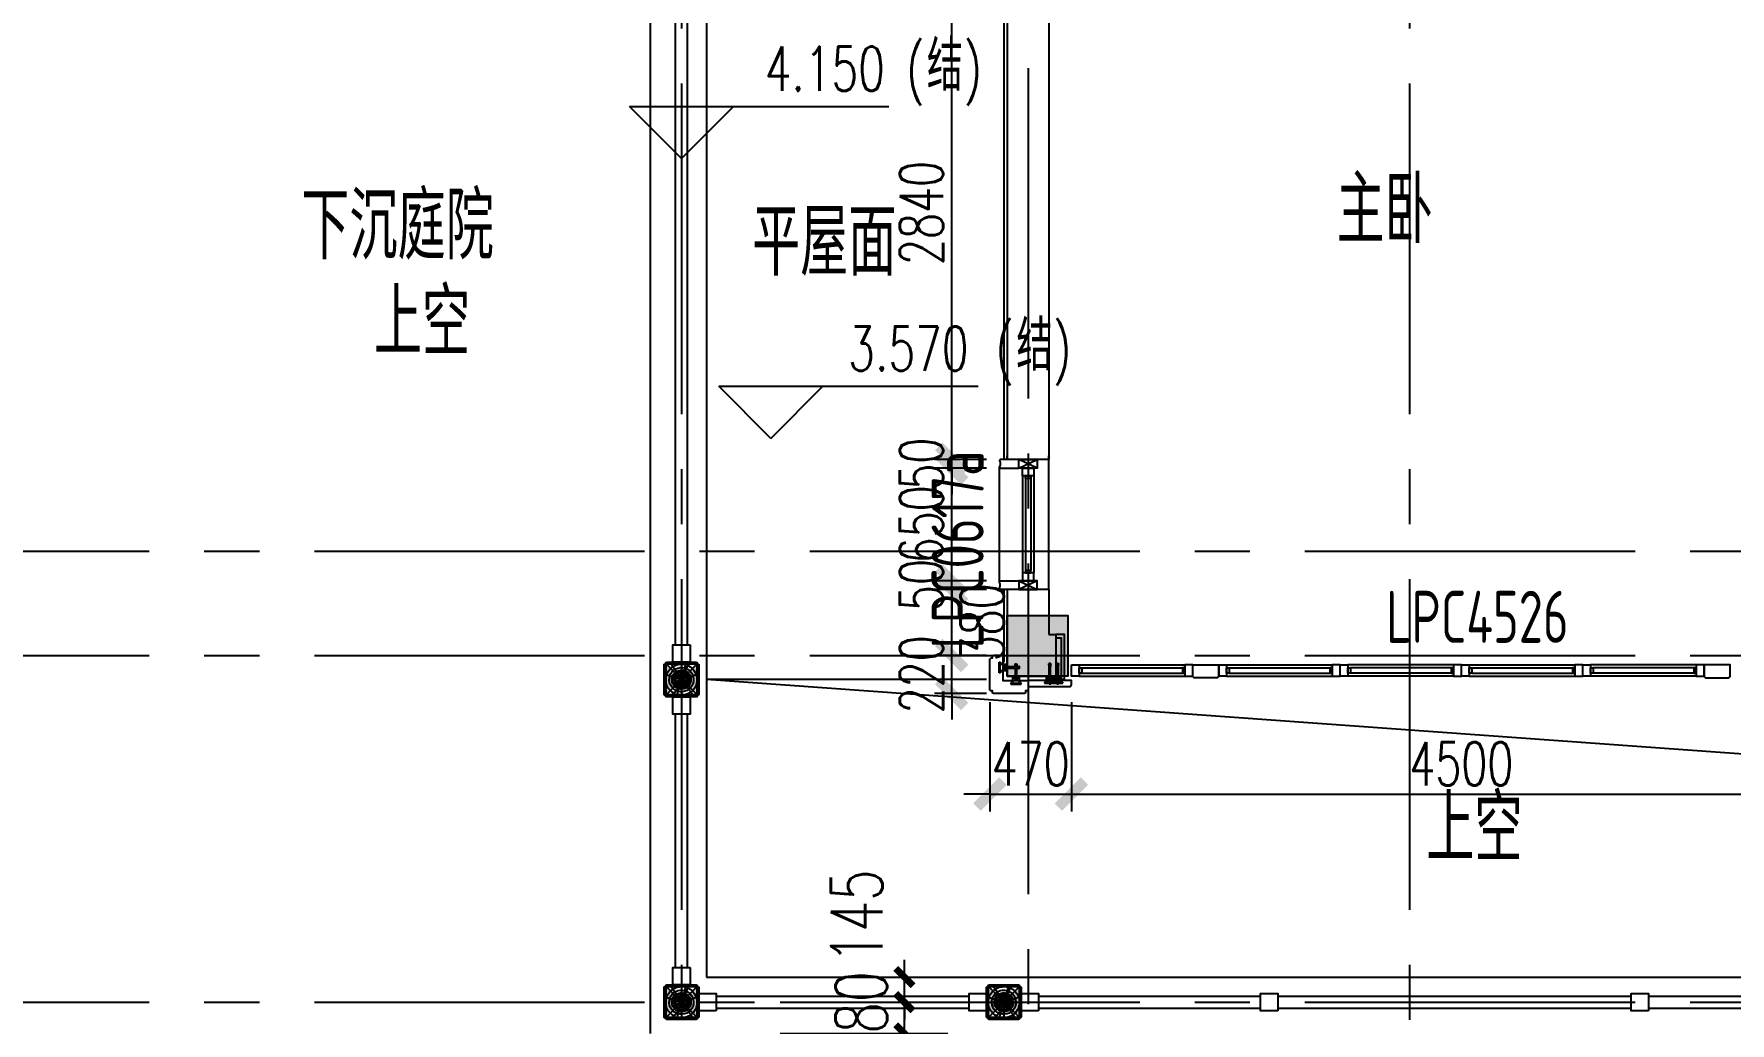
# Model space of a CAD drawing. Extents: x 296441 to 853063, y 459050 to 1117990.
# Drawn here: x 604963 to 614748, y 651349 to 657052 of the extents above; entities that cross this region are included whole.
import ezdxf
from ezdxf.enums import TextEntityAlignment as Align

# ---------------------------------------------------------------- set-up
doc = ezdxf.new("R2010")
doc.units = 0
doc.header["$LTSCALE"] = 1000
for name, pattern in [('14-GRID$0$CENTER2', [28.575, 19.05, -3.175, 3.175, -3.175]), ('CENTER', [50.8, 31.75, -6.35, 6.35, -6.35]), ('DASH', [0.35, 0.25, -0.1]), ('DOTE', [2.42, 2, -0.2, 0.02, -0.2])]:
    doc.linetypes.add(name, pattern=pattern)
for name, color, linetype in [('0-COL', 50, 'Continuous'), ('0-COL-H1', 170, 'Continuous'), ('0-COL-TZ', 220, 'Continuous'), ('14-GRID$0$G-GRID', 9, '14-GRID$0$CENTER2'), ('5PJ(配件)', 13, 'Continuous'), ('8XX(虚线)', 8, 'DASH'), ('A-SECT-FNSH', 6, 'Continuous'), ('D-TEXT-FL01-mi$0$A-WIND-IDEN', 33, 'Continuous'), ('DIM_ELEV', 3, 'Continuous'), ('DZ-TEXT-FL01$0$A-ROOM-IDEN', 4, 'Continuous'), ('E4-FL02$0$A-WALL-FNSH', 6, 'Continuous'), ('G1-FL02$0$A-HOLE', 211, 'Continuous'), ('G1-FL02$0$A-HRAL', 5, 'Continuous'), ('G1-FL02$0$A-OVLK', 140, 'Continuous'), ('G1-FL02$0$A-SECT-PATT', 251, 'Continuous'), ('G1-FL02$0$A-SECT-WIND', 155, 'Continuous'), ('G1-FL02$0$A-SECT-WOOD', 17, 'Continuous'), ('menchuangtao1$0$A-DETL-STONE', 42, 'Continuous'), ('menchuangtao1$0$A-WALL', 1, 'Continuous'), ('menchuangtao1$0$A_CUR_FRAME', 112, 'Continuous'), ('PUB_DIM', 3, 'Continuous'), ('PUB_TEXT', 7, 'Continuous'), ('WALL', 242, 'Continuous'), ('ZT0_默认图层-----PM、LM、DY、JD', 7, 'Continuous'), ('ZT1_Dim---标注---PM、LM、DY、JD', 252, 'Continuous'), ('ZT3_辅材--五金件-------------JD', 13, 'Continuous')]:
    doc.layers.add(name, color=color, linetype=linetype)
doc.layers.add('G1-FL02$0$A-ANNO-NPLT', color=215, linetype='Continuous', plot=False)
doc.styles.add('_TCH_DIM', font='SIMPLEX', dxfattribs={"bigfont": 'GBCBIG'})
doc.styles.add('_TCH_DIM_T3', font='SIMPLEX', dxfattribs={"width": 0.705882, "bigfont": 'GBCBIG'})
doc.styles.get("Standard").update_dxf_attribs({"font": 'gbenor.shx', "bigfont": 'gbcbig.shx'})
doc.styles.add('ZT-DIMSTYLE', font='ROMANS.shx', dxfattribs={"width": 0.7, "bigfont": 'CHINESE.shx'})
doc.styles.add('ZT_文字标注', font='ROMANS.shx', dxfattribs={"width": 0.7, "bigfont": '@1chinese.shx'})
doc.dimstyles.new('_TCH_ARCH&&100', dxfattribs={"dimtxt": 297.5, "dimasz": 100, "dimexe": 250, "dimexo": 300, "dimgap": 100, "dimtad": 1, "dimdec": 0, "dimzin": 0, "dimdsep": 46, "dimtxsty": '_TCH_DIM_T3', "dimblk": 'ARCHTICK', "dimcen": 0.09, "dimclrt": 7, "dimazin": 2, "dimtfac": 1, "dimtdec": 0, "dimtix": 1, "dimtmove": 2, "dimatfit": 3, "dimfxl": 0, "dimtolj": 1, "dimtzin": 0, "dimarcsym": 0})
doc.dimstyles.new('ZT-DIM100', dxfattribs={"dimscale": 100, "dimtxt": 2.5, "dimasz": 1.5, "dimexe": 1, "dimexo": 1, "dimgap": 0.5, "dimtad": 1, "dimdec": 0, "dimdsep": 46, "dimtxsty": 'ZT-DIMSTYLE', "dimblk": 'ARCHTICK', "dimcen": 2.5, "dimclrd": 175, "dimclre": 175, "dimclrt": 7, "dimazin": 2, "dimtfac": 1, "dimtix": 1, "dimtmove": 2, "dimatfit": 3, "dimfxl": 0, "dimarcsym": 0})

# ---------------------------------------------------------------- blocks, each defined once
blk = doc.blocks.new('STEELCOLUMN')
at = {"layer": '0-COL', "color": 4, "ltscale": 0.5}
blk.add_lwpolyline([(-90, 90), (90, 90), (90, -90), (-90, -90), (-90, 90), (90, -90), (90, 90), (-90, -90)], dxfattribs=at)
at = {"layer": '0-COL', "color": 6, "ltscale": 0.5}
for points in [[(-90, 90), (-90, -90), (0, 0)], [(0, 0), (0, 0), (90, 90), (90, -90)]]:
    blk.add_solid(points, dxfattribs=at)
blk = doc.blocks.new('G1-FL02$0$220zhu-P1')
at = {"layer": 'G1-FL02$0$A-ANNO-NPLT'}
for p, q in [((10, 0), (-10, 0)), ((0, 10), (0, -10))]:
    blk.add_line(p, q, dxfattribs=at)
blk.add_circle((0, 0), 10, dxfattribs=at)
at = {"layer": 'G1-FL02$0$A-SECT-PATT'}
for p, q in [((-5.9, 13.8), (-46.7, 100)), ((-9.8, 23), (-28.1, 100)), ((7.8, 12.8), (66.9, 100)), ((-42.8, 13.8), (-100, 35.3)), ((10, 0), (-10, 0)), ((0, 10), (0, -10)), ((24.1, 6.7), (100, 30.6)), ((0, 0), (-75.3, -100)), ((0, 0), (0.3, -100)), ((13, -43.1), (26.1, -86.1)), ((13, -43.1), (57, -100))]:
    blk.add_line(p, q, dxfattribs=at)
for radius in [25, 15, 10]:
    blk.add_circle((0, 0), radius, dxfattribs=at)
for radius, start, end in [(90, 113.01861, 286.83972), (70, 113.01861, 286.83972), (55, 113.01861, 286.83972), (45, 113.01861, 108.03713), (35, 113.01861, 109.80888), (90, 295.16658, 104.94974), (70, 292.81299, 105.83054), (55, 289.8993, 106.91284)]:
    blk.add_arc((0, 0), radius, start, end, dxfattribs=at)
at = {"layer": 'G1-FL02$0$A-SECT-WOOD'}
blk.add_lwpolyline([(0, 100), (-85, 100, 0.414165), (-90, 95), (-90, 90), (-95, 90, 0.414214), (-100, 85), (-100, 0), (-100, -85, 0.414214), (-95, -90), (-90, -90), (-90, -95, 0.414165), (-85, -100), (0, -100), (85, -100, 0.414165), (90, -95), (90, -90), (95, -90, 0.414214), (100, -85), (100, 0), (100, 85, 0.414214), (95, 90), (90, 90), (90, 95, 0.414165), (85, 100)], format="xyb", close=True, dxfattribs=at)
blk = doc.blocks.new('menchuangtao1')
at = {"layer": 'menchuangtao1$0$A-DETL-STONE'}
blk.add_lwpolyline([(-10, -52.5), (-10, -159.2, -0.471625), (-15, -162.1, -0.528396), (-19.5, -164.7, 0.241692), (-50.5, -164.7, -0.528396), (-55, -162.1, -0.471625), (-60, -159.2), (-60, -52.5)], format="xyb", close=True, dxfattribs=at)
at = {"layer": 'menchuangtao1$0$A-WALL'}
for p, q in [((-10, 120), (-10, -120)), ((-10, 120), (10, 120)), ((-10, -120), (10, -120))]:
    blk.add_line(p, q, dxfattribs=at)
at = {"layer": 'menchuangtao1$0$A_CUR_FRAME'}
for p, q in [((-60, -52.5), (-10, 52.5)), ((-60, 52.5), (-10, -52.5))]:
    blk.add_line(p, q, dxfattribs=at)
blk.add_lwpolyline([(-10, -52.5), (-10, 52.5), (-60, 52.5), (-60, -52.5)], close=True, dxfattribs=at)
blk = doc.blocks.new('20180521.08271243')
at = {"layer": '8XX(虚线)', "ltscale": 25}
h = blk.add_hatch(dxfattribs=at)
h.set_pattern_fill('AR-SAND', color=256, scale=0.05, angle=360, style=0)
h.set_pattern_definition([(232.5, (-292719.11, -161804.6666), (-2.447066187, 0.080001565), [0, -1.9304, 0, -2.159, 0, -2.06375]), (262.5, (-292719.11, -161804.6666), (-3.584125503, -2.247616416), [0, -1.0414, 0, -1.7399, 0, -0.66675]), (302.5, (-292719.11, -161803.1045), (-0.007185923, -3.954961851), [0, -0.635, 0, -2.286, 0, -2.9845]), (312.5, (-292719.11, -161803.1045), (-1.114646616, -3.817782262), [0, -0.3175, 0, -1.4986, 0, -1.7145])])
edge = h.paths.add_edge_path()
edge.add_line((30, 36), (30, 29))
edge.add_line((30, 29), (20, 29))
edge.add_line((20, 29), (20, 33.3))
edge.add_arc((18.8, 33.3), 1.2, 360, 450)
edge.add_line((18.8, 34.5), (0, 34.5))
edge.add_line((0, 34.5), (0, 36))
edge.add_line((0, 36), (30, 36))
edge = h.paths.add_edge_path()
edge.add_line((-30, 29), (-30, 36))
edge.add_line((-30, 36), (0, 36))
edge.add_line((0, 36), (0, 34.5))
edge.add_line((0, 34.5), (-18.8, 34.5))
edge.add_arc((-18.8, 33.3), 1.2, 90, 180)
edge.add_line((-20, 33.3), (-20, 29))
edge.add_line((-20, 29), (-30, 29))
at = {"color": 8}
blk.add_line((-30, 36, 0), (-30, 29, 0), dxfattribs=at)
at = {"color": 1, "linetype": 'CENTER', "ltscale": 10}
blk.add_line((0, -50), (0, 9.5), dxfattribs=at)
blk.add_line((0, -50), (0, 9.5), dxfattribs=at)
at = {"layer": '5PJ(配件)'}
for p, q in [((-20, 33.3, 0), (-20, 30, 0)), ((20, 30.5, 0), (-20, 30.5, 0)), ((6.2, 34.5, 0), (-18.8, 34.5, 0)), ((18.8, 34.5, 0), (6.2, 34.5, 0)), ((20, 30, 0), (20, 33.3, 0)), ((20, -2), (-20, -2)), ((20, -6), (-20, -6))]:
    blk.add_line(p, q, dxfattribs=at)
for points in [[(-20, 30), (-20, -10), (20, -10)], [(20, -10), (20, 30)]]:
    blk.add_lwpolyline(points, dxfattribs=at)
for centre, start, end in [((-18.8, 33.3, 0), 90, 180), ((18.8, 33.3, 0), 0, 90)]:
    blk.add_arc(centre, 1.2, start, end, dxfattribs=at)
at = {"layer": '8XX(虚线)', "ltscale": 25}
for p, q in [((30, 36, 0), (-30, 36, 0)), ((-30, 29, 0), (-20, 29, 0)), ((-25, 29, 0), (-20, 29, 0)), ((20, 29, 0), (30, 29, 0)), ((30, 29, 0), (30, 36, 0))]:
    blk.add_line(p, q, dxfattribs=at)
at = {"layer": 'ZT3_辅材--五金件-------------JD'}
for p, q in [((-9.2, 2.6), (-9.2, 7.5)), ((9.2, 2.6), (-9.2, 2.6)), ((6.9, 8), (-6.9, 8)), ((-5, 8), (-5, 9.5)), ((-5, 9.5), (5, 9.5)), ((-4.6, 2.6), (-4.6, 7.5)), ((-4.3, 8), (-4.3, 9.5)), ((-0.7, 0), (0.2, 2.6)), ((0, 0), (0.9, 2.6)), ((4.2, 8), (4.2, 9.5)), ((4.6, 2.6), (4.6, 7.5)), ((5, 8), (5, 9.5)), ((9.2, 2.6), (9.2, 7.5)), ((-5, -59.1), (-7, -74.4)), ((-7, -74.4), (-0.4, -74.4)), ((-6.5, -74.4), (-6.9, -76.9)), ((-5.9, -78), (5.9, -78)), ((-5, -2), (-5, -57)), ((-5, -57), (5, -57)), ((5, -59.1), (-5, -59.1)), ((-4.1, -59.1), (-4.1, -57)), ((-1, -59.1), (-1, -57)), ((-0.4, -74.4), (-0.4, -62.5)), ((0.4, -62.5), (0.4, -74.4)), ((0.4, -74.4), (7, -74.4)), ((1, -59.1), (1, -57)), ((4.1, -59.1), (4.1, -57)), ((5, -57), (5, -2)), ((7, -74.4), (5, -59.1)), ((6.9, -76.9), (6.5, -74.4))]:
    blk.add_line(p, q, dxfattribs=at)
at = {"layer": 'ZT3_辅材--五金件-------------JD', "color": 1, "linetype": 'DOTE', "ltscale": 5}
blk.add_line((0, 9.5), (0, -84), dxfattribs=at)
at = {"layer": 'ZT3_辅材--五金件-------------JD'}
for centre, radius, start, end in [((-6.9, 2.4), 5.58, 65.5673, 114.4327), ((0, -13.6), 21.6, 77.64322, 102.35678), ((6.9, 2.4), 5.58, 65.5673, 114.4327), ((-5.9, -77), 1, 172.58799, 270), ((0, -61.6), 1.04, 293.57817, 246.42182), ((5.9, -77), 1, 270, 7.41201)]:
    blk.add_arc(centre, radius, start, end, dxfattribs=at)
at = {"layer": 'Defpoints', "color": 250, "style": 'ZT_文字标注', "text_generation_flag": 4, "width": 0.7}
for s, p in [('M10', (-7.2, 7)), ('95', (6.2, 7))]:
    blk.add_text(s, height=1.5, rotation=180, dxfattribs=at).set_placement(p, align=Align.MIDDLE)
blk = doc.blocks.new('ZT_钢膨胀螺栓_M10X95')
at = {"layer": 'ZT3_辅材--五金件-------------JD', "color": 1, "linetype": 'DOTE', "ltscale": 5}
blk.add_line((-27, 0), (82, 0), dxfattribs=at)
at = {"layer": 'ZT3_辅材--五金件-------------JD'}
for p, q in [((-17.5, 5), (-19, 3.5)), ((-19, -3.5), (-19, 3.5)), ((-13, 4.2), (-18.2, 4.2)), ((-13, 5), (-17.5, 5)), ((-17.5, 5), (-17.5, -5)), ((-16, 5), (-16, -5)), ((-14.5, 5), (-14.5, -5)), ((-13, -6.9), (-13, 6.9)), ((-4.6, 9.2), (-12.5, 9.2)), ((-4.6, 4.6), (-12.5, 4.6)), ((-4.6, -9.2), (-4.6, 9.2)), ((-2, 0.7), (-4.6, -0.2)), ((-2, 0), (-4.6, -0.9)), ((0, 5), (55, 5)), ((55, 5), (55, -5)), ((57.1, 4.1), (55, 4.1)), ((57.1, 1), (55, 1)), ((57.1, 5), (72.4, 7)), ((57.1, -5), (57.1, 5)), ((72.4, 0.4), (60.5, 0.4)), ((72.4, 7), (72.4, 0.4)), ((72.4, 6.5), (74.9, 6.9)), ((76, 5.9), (76, -5.9)), ((-17.5, -5), (-19, -3.5)), ((-13, -4.2), (-18.2, -4.2)), ((-13, -5), (-17.5, -5)), ((-4.6, -4.6), (-12.5, -4.6)), ((-4.6, -9.2), (-12.5, -9.2)), ((55, -5), (0, -5)), ((57.1, -1), (55, -1)), ((57.1, -4.1), (55, -4.1)), ((72.4, -7), (57.1, -5)), ((60.5, -0.4), (72.4, -0.4)), ((72.4, -0.4), (72.4, -7)), ((74.9, -6.9), (72.4, -6.5))]:
    blk.add_line(p, q, dxfattribs=at)
for centre, radius, start, end in [((-7.4, 6.9), 5.58, 155.5673, 204.4327), ((8.6, 0), 21.6, 167.64322, 192.35678), ((59.6, 0), 1.04, 23.57818, 336.42183), ((75, 5.9), 1, 0, 97.41201), ((-7.4, -6.9), 5.58, 155.5673, 204.4327), ((75, -5.9), 1, 262.58799, 0)]:
    blk.add_arc(centre, radius, start, end, dxfattribs=at)
at = {"layer": 'Defpoints', "color": 250, "style": 'ZT_文字标注', "width": 0.7}
for s, p in [('M10', (-9, 7.2)), ('95', (-9, -6.2))]:
    blk.add_text(s, height=1.5, rotation=90, dxfattribs=at).set_placement(p, align=Align.MIDDLE)
blk = doc.blocks.new('*U2473')
at = {"layer": 'ZT3_辅材--五金件-------------JD', "rotation": 270}
blk.add_blockref('ZT_钢膨胀螺栓_M10X95', (0, 0), dxfattribs=at)
blk = doc.blocks.new('L形挂件')
at = {"layer": '8XX(虚线)', "ltscale": 25}
h = blk.add_hatch(dxfattribs=at)
h.set_pattern_fill('AR-SAND', color=256, scale=0.05, style=0)
h.set_pattern_definition([(52.5, (-25.0006, -59.7017), (2.44707, -0.08), [0, -1.9304, 0, -2.159, 0, -2.06375]), (82.5, (-25.0006, -59.7017), (3.58413, 2.24762), [0, -1.0414, 0, -1.7399, 0, -0.66675]), (122.5, (-25.0006, -61.2638), (0.00719, 3.95496), [0, -0.635, 0, -2.286, 0, -2.9845]), (132.5, (-25.0006, -61.2638), (1.11465, 3.81778), [0, -0.3175, 0, -1.4986, 0, -1.7145])])
edge = h.paths.add_edge_path()
edge.add_line((-34, -29.7), (-41, -29.7))
edge.add_line((-41, -29.7), (-41, -59.7))
edge.add_line((-41, -59.7), (-39.5, -59.7))
edge.add_line((-39.5, -59.7), (-39.5, -40.9))
edge.add_arc((-38.3, -40.9), 1.2, 90, 180, ccw=False)
edge.add_line((-38.3, -39.7), (-34, -39.7))
edge.add_line((-34, -39.7), (-34, -29.7))
edge = h.paths.add_edge_path()
edge.add_line((-41, -89.7), (-34, -89.7))
edge.add_line((-34, -89.7), (-34, -79.7))
edge.add_line((-34, -79.7), (-38.3, -79.7))
edge.add_arc((-38.3, -78.5), 1.2, -180, -90, ccw=False)
edge.add_line((-39.5, -78.5), (-39.5, -59.7))
edge.add_line((-39.5, -59.7), (-41, -59.7))
edge.add_line((-41, -59.7), (-41, -89.7))
h = blk.add_hatch(dxfattribs=at)
h.set_pattern_fill('AR-SAND', color=256, scale=0.05, angle=180, style=0)
h.set_pattern_definition([(52.5, (-25.0006, -104.7017), (2.44707, -0.08), [0, -1.9304, 0, -2.159, 0, -2.06375]), (82.5, (-25.0006, -104.7017), (3.58413, 2.24762), [0, -1.0414, 0, -1.7399, 0, -0.66675]), (122.5, (-25.0006, -106.2638), (0.00719, 3.95496), [0, -0.635, 0, -2.286, 0, -2.9845]), (132.5, (-25.0006, -106.2638), (1.11465, 3.81778), [0, -0.3175, 0, -1.4986, 0, -1.7145])])
edge = h.paths.add_edge_path()
edge.add_line((-41, -134.7), (-34, -134.7))
edge.add_line((-34, -134.7), (-34, -124.7))
edge.add_line((-34, -124.7), (-38.3, -124.7))
edge.add_arc((-38.3, -123.5), 1.2, -180, -90, ccw=False)
edge.add_line((-39.5, -123.5), (-39.5, -104.7))
edge.add_line((-39.5, -104.7), (-41, -104.7))
edge.add_line((-41, -104.7), (-41, -134.7))
edge = h.paths.add_edge_path()
edge.add_line((-34, -74.7), (-41, -74.7))
edge.add_line((-41, -74.7), (-41, -104.7))
edge.add_line((-41, -104.7), (-39.5, -104.7))
edge.add_line((-39.5, -104.7), (-39.5, -85.9))
edge.add_arc((-38.3, -85.9), 1.2, 90, 180, ccw=False)
edge.add_line((-38.3, -84.7), (-34, -84.7))
edge.add_line((-34, -84.7), (-34, -74.7))
at = {"color": 1, "linetype": 'CENTER', "ltscale": 10}
for p, q in [((40, -59.7), (-50, -59.7)), ((40, -59.7), (-50, -59.7)), ((40, -104.7), (-50, -104.7)), ((40, -104.7), (-50, -104.7))]:
    blk.add_line(p, q, dxfattribs=at)
at = {"color": 8}
for p, q in [((-41, -29.7), (-34, -29.7)), ((-41, -74.7), (-34, -74.7))]:
    blk.add_line(p, q, dxfattribs=at)
at = {"layer": '5PJ(配件)'}
for p, q in [((-39.5, -110.9), (-39.5, -85.9)), ((-38.3, -84.7), (-25, -84.7)), ((-35.5, -124.7), (-35.5, -84.7)), ((-4, -79.7), (-4, -39.7)), ((-39.5, -123.5), (-39.5, -110.9)), ((-25, -124.7), (-38.3, -124.7))]:
    blk.add_line(p, q, dxfattribs=at)
for points in [[(-25, -39.7), (0, -39.7)], [(0, -40.1), (0, -79.7), (-25, -79.7)], [(-25, -84.7), (0, -84.7), (0, -124.7)], [(0, -124.7), (-25, -124.7)]]:
    blk.add_lwpolyline(points, dxfattribs=at)
for centre, start, end in [((-38.3, -85.9), 90, 180), ((-38.3, -123.5), 180, 270)]:
    blk.add_arc(centre, 1.2, start, end, dxfattribs=at)
at = {"layer": '8XX(虚线)', "ltscale": 25}
for p, q in [((-41, -89.7), (-41, -29.7)), ((-41, -134.7), (-41, -74.7)), ((-34, -89.7), (-41, -89.7)), ((-34, -29.7), (-34, -39.7)), ((-34, -74.7), (-34, -84.7)), ((-34, -79.7), (-34, -89.7)), ((-34, -134.7), (-41, -134.7)), ((-34, -124.7), (-34, -134.7))]:
    blk.add_line(p, q, dxfattribs=at)
at = {"layer": '8XX(虚线)', "linetype": 'Continuous', "ltscale": 25}
for p, q in [((-39.5, -65.9), (-39.5, -40.9)), ((-39.5, -78.5), (-39.5, -65.9)), ((-38.3, -39.7), (-25, -39.7)), ((-25, -79.7), (-38.3, -79.7)), ((-35.5, -79.7), (-35.5, -39.7))]:
    blk.add_line(p, q, dxfattribs=at)
at = {"layer": '8XX(虚线)', "linetype": 'DASH', "ltscale": 25}
blk.add_line((-4, -124.7), (-4, -84.7), dxfattribs=at)
for centre, start, end in [((-38.3, -40.9), 90, 180), ((-38.3, -78.5), 180, 270)]:
    blk.add_arc(centre, 1.2, start, end, dxfattribs=at)
at = {"layer": 'ZT3_辅材--五金件-------------JD', "rotation": 90}
for p in [(-4, -59.7), (-4, -104.7)]:
    blk.add_blockref('*U2473', p, dxfattribs=at)
blk = doc.blocks.new('20191017205222')
at = {"layer": 'A-SECT-FNSH', "ltscale": 30}
blk.add_lwpolyline([(-119.9, -25), (-119.9, -76.9, 0.414214), (-111.9, -84.9), (-104.9, -84.9), (-104.9, -91.9, 0.414214), (-96.9, -99.9), (45.1, -99.9), (77.1, -99.9, 0.414214), (85.1, -91.9), (85.1, -84.9), (92.1, -84.9, 0.414214), (100.1, -76.9), (100.1, 97.1, 0.414214), (92.1, 105.1), (85.1, 105.1), (85.1, 112.1, 0.414214), (77.1, 120.1), (45.1, 120.1), (25, 120.1), (25, -25)], format="xyb", close=True, dxfattribs=at)
at = {"layer": 'A-SECT-FNSH', "ltscale": 0.02}
blk.add_lwpolyline([(-120, -25), (-120, -60), (-360, -60, -0.414214), (-370, -50), (-370, -25)], format="xyb", close=True, dxfattribs=at)
at = {"layer": 'ZT0_默认图层-----PM、LM、DY、JD', "ltscale": 10, "xscale": -1, "rotation": 180}
blk.add_blockref('20180521.08271243', (-50, -10), dxfattribs=at)
at = {"layer": 'ZT0_默认图层-----PM、LM、DY、JD', "ltscale": 10, "rotation": 270}
blk.add_blockref('20180521.08271243', (10, 50), dxfattribs=at)
at = {"layer": 'ZT1_Dim---标注---PM、LM、DY、JD', "ltscale": 10, "rotation": 90}
blk.add_blockref('L形挂件', (-350, 0), dxfattribs=at)
blk = doc.blocks.new('G1二层')
at = {"layer": '0-COL-TZ'}
blk.add_lwpolyline([(747388.3, 330465.4), (747738.3, 330465.4), (747738.3, 330115.4), (747388.3, 330115.4)], close=True, dxfattribs=at)
at = {"layer": '0-COL-TZ', "color": 254}
blk.add_solid([(747738.3, 330115.4, 0), (747738.3, 330465.4, 0), (747388.3, 330115.4, 0), (747388.3, 330465.4, 0)], dxfattribs=at)
at = {"layer": 'E4-FL02$0$A-WALL-FNSH', "extrusion": (8.34702e-21, 4.5439e-05, 1), "elevation": 15.4}
for points in [[(747368.3, 334205.4), (747368.3, 331365.4)], [(747368.3, 330615.4), (747368.3, 330195.4)]]:
    blk.add_lwpolyline(points, dxfattribs=at)
at = {"layer": 'G1-FL02$0$A-HOLE', "extrusion": (8.34702e-21, 4.5439e-05, 1), "elevation": 15.4}
blk.add_lwpolyline([(752568.3, 328380.4), (751981.1, 329641.1), (745653.3, 330095.4)], dxfattribs=at)
at = {"layer": 'G1-FL02$0$A-HRAL', "extrusion": (8.34702e-21, 4.5439e-05, 1)}
for p, q in [((745473.3, 330295.4), (745473.3, 334175.4)), ((745543.3, 330295.4), (745543.3, 334175.4)), ((745473.3, 328435.4), (745473.3, 329895.4)), ((745543.3, 328435.4), (745543.3, 329895.4)), ((745708.3, 328270.4), (747168.3, 328270.4)), ((747568.3, 328270.4), (748848.3, 328270.4)), ((748948.3, 328270.4), (750988.3, 328270.4)), ((751088.3, 328270.4), (752368.3, 328270.4)), ((745708.3, 328200.4), (747168.3, 328200.4)), ((747568.3, 328200.4), (748848.3, 328200.4)), ((748948.3, 328200.4), (750988.3, 328200.4)), ((751088.3, 328200.4), (752368.3, 328200.4))]:
    blk.add_line(p, q, dxfattribs=at)
for points, elevation in [([(745558.3, 330295.4), (745558.3, 330195.4), (745458.3, 330195.4), (745458.3, 330295.4)], 15.4), ([(745558.3, 329995.4), (745558.3, 329895.4), (745458.3, 329895.4), (745458.3, 329995.4)], 15.4), ([(745558.3, 328435.4), (745558.3, 328335.4), (745458.3, 328335.4), (745458.3, 328435.4)], 15.3), ([(745708.3, 328185.4), (745608.3, 328185.4), (745608.3, 328285.4), (745708.3, 328285.4)], 15.3), ([(747268.3, 328185.4), (747168.3, 328185.4), (747168.3, 328285.4), (747268.3, 328285.4)], 15.4), ([(747568.3, 328185.4), (747468.3, 328185.4), (747468.3, 328285.4), (747568.3, 328285.4)], 15.4), ([(748948.3, 328185.4), (748848.3, 328185.4), (748848.3, 328285.4), (748948.3, 328285.4)], 15.4), ([(751088.3, 328185.4), (750988.3, 328185.4), (750988.3, 328285.4), (751088.3, 328285.4)], 15.4)]:
    blk.add_lwpolyline(points, close=True, dxfattribs=dict(at, elevation=elevation))
at = {"layer": 'G1-FL02$0$A-OVLK', "extrusion": (8.34702e-21, 4.5439e-05, 1)}
for p, q in [((745328.3, 336415.4), (745328.3, 328055.4)), ((747628.3, 330615.4), (747628.3, 331365.4)), ((747343.3, 330657.2), (747343.3, 331323.5)), ((747268.3, 330095.4), (745653.3, 330095.4))]:
    blk.add_line(p, q, dxfattribs=at)
for points, elevation in [([(745653.3, 336090.4), (745653.3, 328380.4)], 15.3), ([(745653.3, 328380.4), (752568.3, 328380.4)], 15.4)]:
    blk.add_lwpolyline(points, dxfattribs=dict(at, elevation=elevation))
at = {"layer": 'G1-FL02$0$A-SECT-WIND', "extrusion": (8.34702e-21, 4.5439e-05, 1)}
for p, q in [((747475.8, 331270.4), (747475.8, 330710.4)), ((747493.3, 331255.4), (747493.3, 330725.4)), ((747523.3, 331255.4), (747523.3, 330725.4)), ((747540.8, 331270.4), (747540.8, 330710.4)), ((747803.3, 330180.4), (748413.3, 330180.4)), ((747803.3, 330162.9), (748398.3, 330162.9)), ((748653.3, 330180.4), (749263.3, 330180.4)), ((748668.3, 330162.9), (749248.3, 330162.9)), ((749963.3, 330180.4), (749353.3, 330180.4)), ((749948.3, 330162.9), (749368.3, 330162.9)), ((750053.3, 330180.4), (750663.3, 330180.4)), ((750068.3, 330162.9), (750648.3, 330162.9)), ((751363.3, 330180.4), (750753.3, 330180.4)), ((751348.3, 330162.9), (750768.3, 330162.9)), ((747803.3, 330132.9), (748398.3, 330132.9)), ((747803.3, 330115.4), (748413.3, 330115.4)), ((748653.3, 330115.4), (749263.3, 330115.4)), ((748668.3, 330132.9), (749248.3, 330132.9)), ((749963.3, 330115.4), (749353.3, 330115.4)), ((749948.3, 330132.9), (749368.3, 330132.9)), ((750053.3, 330115.4), (750663.3, 330115.4)), ((750068.3, 330132.9), (750648.3, 330132.9)), ((751363.3, 330115.4), (750753.3, 330115.4)), ((751348.3, 330132.9), (750768.3, 330132.9))]:
    blk.add_line(p, q, dxfattribs=at)
at = {"layer": 'G1-FL02$0$A-SECT-WOOD', "extrusion": (8.34702e-21, 4.5439e-05, 1), "elevation": 15.4}
for points in [[(747540.8, 331315.4), (747540.8, 331270.4), (747475.8, 331270.4), (747475.8, 331315.4)], [(747523.3, 331255.4), (747493.3, 331255.4), (747493.3, 331270.4), (747523.3, 331270.4)], [(747540.8, 330665.4), (747540.8, 330710.4), (747475.8, 330710.4), (747475.8, 330665.4)], [(747523.3, 330725.4), (747493.3, 330725.4), (747493.3, 330710.4), (747523.3, 330710.4)], [(747758.3, 330180.4), (747803.3, 330180.4), (747803.3, 330115.4), (747758.3, 330115.4)], [(747818.3, 330162.9), (747818.3, 330132.9), (747803.3, 330132.9), (747803.3, 330162.9)], [(748398.3, 330162.9), (748398.3, 330132.9), (748413.3, 330132.9), (748413.3, 330162.9)], [(748458.3, 330180.4), (748413.3, 330180.4), (748413.3, 330115.4), (748458.3, 330115.4)], [(748608.3, 330180.4), (748653.3, 330180.4), (748653.3, 330115.4), (748608.3, 330115.4)], [(748668.3, 330162.9), (748668.3, 330132.9), (748653.3, 330132.9), (748653.3, 330162.9)], [(749248.3, 330162.9), (749248.3, 330132.9), (749263.3, 330132.9), (749263.3, 330162.9)], [(749308.3, 330180.4), (749263.3, 330180.4), (749263.3, 330115.4), (749308.3, 330115.4)], [(749308.3, 330180.4), (749353.3, 330180.4), (749353.3, 330115.4), (749308.3, 330115.4)], [(749368.3, 330162.9), (749368.3, 330132.9), (749353.3, 330132.9), (749353.3, 330162.9)], [(749948.3, 330162.9), (749948.3, 330132.9), (749963.3, 330132.9), (749963.3, 330162.9)], [(750008.3, 330180.4), (749963.3, 330180.4), (749963.3, 330115.4), (750008.3, 330115.4)], [(750008.3, 330180.4), (750053.3, 330180.4), (750053.3, 330115.4), (750008.3, 330115.4)], [(750068.3, 330162.9), (750068.3, 330132.9), (750053.3, 330132.9), (750053.3, 330162.9)], [(750648.3, 330162.9), (750648.3, 330132.9), (750663.3, 330132.9), (750663.3, 330162.9)], [(750708.3, 330180.4), (750663.3, 330180.4), (750663.3, 330115.4), (750708.3, 330115.4)], [(750708.3, 330180.4), (750753.3, 330180.4), (750753.3, 330115.4), (750708.3, 330115.4)], [(750768.3, 330162.9), (750768.3, 330132.9), (750753.3, 330132.9), (750753.3, 330162.9)], [(751348.3, 330162.9), (751348.3, 330132.9), (751363.3, 330132.9), (751363.3, 330162.9)], [(751408.3, 330180.4), (751363.3, 330180.4), (751363.3, 330115.4), (751408.3, 330115.4)]]:
    blk.add_lwpolyline(points, close=True, dxfattribs=at)
blk.add_lwpolyline([(747668.3, 330335.4), (747698.3, 330335.4), (747698.3, 330097.9), (747718.3, 330097.9), (747718.3, 330355.4), (747668.3, 330355.4), (747668.3, 330335.4)], dxfattribs=at)
for points in [[(748518.3, 330105.4), (748468.3, 330105.4, -0.414214), (748463.3, 330110.4, -0.414214), (748458.3, 330115.4), (748458.3, 330180.4), (748518.3, 330180.4), (748608.3, 330180.4), (748608.3, 330115.4, -0.414214), (748603.3, 330110.4, -0.414214), (748598.3, 330105.4)], [(751498.3, 330105.4), (751548.3, 330105.4, 0.414214), (751553.3, 330110.4, 0.414214), (751558.3, 330115.4), (751558.3, 330180.4), (751498.3, 330180.4), (751408.3, 330180.4), (751408.3, 330115.4, 0.414214), (751413.3, 330110.4, 0.414214), (751418.3, 330105.4)]]:
    blk.add_lwpolyline(points, format="xyb", close=True, dxfattribs=at)
at = {"layer": 'WALL', "extrusion": (8.34702e-21, 4.5439e-05, 1)}
for p, q in [((747628.3, 334205.4), (747628.3, 331365.4)), ((747628.3, 330615.4), (747628.3, 330355.4)), ((747628.3, 330355.4), (747668.3, 330355.4)), ((747668.3, 330355.4), (747668.3, 330115.4)), ((747388.3, 330115.4), (747668.3, 330115.4))]:
    blk.add_line(p, q, dxfattribs=at)
at = {"layer": 'WALL'}
for p, q in [((747628.3, 331365.4), (747388.3, 331365.4)), ((747628.3, 330615.4), (747388.3, 330615.4))]:
    blk.add_line(p, q, dxfattribs=at)
at = {"layer": 'WALL', "extrusion": (8.34702e-21, 4.5439e-05, 1), "elevation": 15.4}
for points in [[(747388.3, 334205.4), (747388.3, 331365.4)], [(747388.3, 330615.4), (747388.3, 330115.4)]]:
    blk.add_lwpolyline(points, dxfattribs=at)
at = {"extrusion": (-6.77626e-21, -4.5439e-05, -1), "zscale": -1, "rotation": 89.99999997925393}
blk.add_blockref('menchuangtao1', (-747508.3, 331375.4), dxfattribs=at)
at = {"extrusion": (1.69407e-19, 4.5439e-05, 1), "rotation": 270.000000020746}
blk.add_blockref('menchuangtao1', (747508.3, 330605.4), dxfattribs=at)
at = {"extrusion": (-8.34702e-21, -4.5439e-05, -1), "zscale": -1}
for p in [(-745508.3, 330095.4), (-745508.3, 328235.4), (-747368.3, 328235.4)]:
    blk.add_blockref('G1-FL02$0$220zhu-P1', p, dxfattribs=at)
at = {"ltscale": 1000, "xscale": -1}
blk.add_blockref('20191017205222', (747388.3, 330115.4), dxfattribs=at)
blk = doc.blocks.new('_ArchTick')
at = {"color": 0, "linetype": 'ByBlock', "const_width": 0.4}
blk.add_lwpolyline([(-0.5, -0.5), (0.5, 0.5)], dxfattribs=at)
blk = doc.blocks.new('*D1325')
at = {"layer": 'Defpoints', "color": 0, "ltscale": 1000, "transparency": 16777216}
for p in [(610257.8, 657439.5), (610558.5, 657439.5), (610558.5, 654599.5)]:
    blk.add_point(p, dxfattribs=at)
at = {"layer": 'ZT1_Dim---标注---PM、LM、DY、JD', "color": 175, "linetype": 'ByBlock', "lineweight": -2, "ltscale": 1000, "transparency": 16777216}
for p, q in [((610458.5, 657439.5), (610157.8, 657439.5)), ((610257.8, 654599.5), (610257.8, 657439.5)), ((610458.5, 654599.5), (610157.8, 654599.5))]:
    blk.add_line(p, q, dxfattribs=at)
at = {"layer": 'ZT1_Dim---标注---PM、LM、DY、JD', "color": 175, "lineweight": -2, "ltscale": 1000, "transparency": 16777216, "xscale": 150, "yscale": 150, "zscale": 150}
for p, rotation in [((610257.8, 657439.5), 90), ((610257.8, 654599.5), 270)]:
    blk.add_blockref('_ArchTick', p, dxfattribs=dict(at, rotation=rotation))
at = {"layer": 'ZT1_Dim---标注---PM、LM、DY、JD', "color": 7, "ltscale": 1000, "transparency": 16777216, "insert": (610082.8, 656019.5), "char_height": 250, "attachment_point": 5, "rotation": 90, "style": 'ZT-DIMSTYLE'}
blk.add_mtext('2840', dxfattribs=at)
blk = doc.blocks.new('*D1326')
at = {"layer": 'Defpoints', "color": 0, "ltscale": 1000, "transparency": 16777216}
for p in [(610257.8, 654599.5), (610558.5, 654599.5), (610558.5, 654549.5)]:
    blk.add_point(p, dxfattribs=at)
at = {"layer": 'ZT1_Dim---标注---PM、LM、DY、JD', "color": 175, "linetype": 'ByBlock', "lineweight": -2, "ltscale": 1000, "transparency": 16777216}
for p, q in [((610257.8, 654599.5), (610257.8, 654749.5)), ((610458.5, 654599.5), (610157.8, 654599.5)), ((610257.8, 654549.5), (610257.8, 654599.5)), ((610458.5, 654549.5), (610157.8, 654549.5)), ((610257.8, 654549.5), (610257.8, 654399.5))]:
    blk.add_line(p, q, dxfattribs=at)
at = {"layer": 'ZT1_Dim---标注---PM、LM、DY、JD', "color": 175, "lineweight": -2, "ltscale": 1000, "transparency": 16777216, "xscale": 150, "yscale": 150, "zscale": 150}
for p, rotation in [((610257.8, 654599.5), 270), ((610257.8, 654549.5), 90)]:
    blk.add_blockref('_ArchTick', p, dxfattribs=dict(at, rotation=rotation))
at = {"layer": 'ZT1_Dim---标注---PM、LM、DY、JD', "color": 7, "ltscale": 1000, "transparency": 16777216, "insert": (610082.8, 654574.5), "char_height": 250, "attachment_point": 5, "rotation": 90, "style": 'ZT-DIMSTYLE'}
blk.add_mtext('50', dxfattribs=at)
blk = doc.blocks.new('*D1327')
at = {"layer": 'Defpoints', "color": 0, "ltscale": 1000, "transparency": 16777216}
for p in [(610257.8, 654549.5), (610558.5, 654549.5), (610558.5, 653899.5)]:
    blk.add_point(p, dxfattribs=at)
at = {"layer": 'ZT1_Dim---标注---PM、LM、DY、JD', "color": 175, "linetype": 'ByBlock', "lineweight": -2, "ltscale": 1000, "transparency": 16777216}
for p, q in [((610458.5, 654549.5), (610157.8, 654549.5)), ((610257.8, 653899.5), (610257.8, 654549.5)), ((610458.5, 653899.5), (610157.8, 653899.5))]:
    blk.add_line(p, q, dxfattribs=at)
at = {"layer": 'ZT1_Dim---标注---PM、LM、DY、JD', "color": 175, "lineweight": -2, "ltscale": 1000, "transparency": 16777216, "xscale": 150, "yscale": 150, "zscale": 150}
for p, rotation in [((610257.8, 654549.5), 90), ((610257.8, 653899.5), 270)]:
    blk.add_blockref('_ArchTick', p, dxfattribs=dict(at, rotation=rotation))
at = {"layer": 'ZT1_Dim---标注---PM、LM、DY、JD', "color": 7, "ltscale": 1000, "transparency": 16777216, "insert": (610082.8, 654224.5), "char_height": 250, "attachment_point": 5, "rotation": 90, "style": 'ZT-DIMSTYLE'}
blk.add_mtext('650', dxfattribs=at)
blk = doc.blocks.new('*D1328')
at = {"layer": 'Defpoints', "color": 0, "ltscale": 1000, "transparency": 16777216}
for p in [(610257.8, 653899.5), (610558.5, 653899.5), (610558.5, 653849.5)]:
    blk.add_point(p, dxfattribs=at)
at = {"layer": 'ZT1_Dim---标注---PM、LM、DY、JD', "color": 175, "linetype": 'ByBlock', "lineweight": -2, "ltscale": 1000, "transparency": 16777216}
for p, q in [((610257.8, 653899.5), (610257.8, 654049.5)), ((610458.5, 653899.5), (610157.8, 653899.5)), ((610257.8, 653849.5), (610257.8, 653899.5)), ((610458.5, 653849.5), (610157.8, 653849.5)), ((610257.8, 653849.5), (610257.8, 653699.5))]:
    blk.add_line(p, q, dxfattribs=at)
at = {"layer": 'ZT1_Dim---标注---PM、LM、DY、JD', "color": 175, "lineweight": -2, "ltscale": 1000, "transparency": 16777216, "xscale": 150, "yscale": 150, "zscale": 150}
for p, rotation in [((610257.8, 653899.5), 270), ((610257.8, 653849.5), 90)]:
    blk.add_blockref('_ArchTick', p, dxfattribs=dict(at, rotation=rotation))
at = {"layer": 'ZT1_Dim---标注---PM、LM、DY、JD', "color": 7, "ltscale": 1000, "transparency": 16777216, "insert": (610082.8, 653874.5), "char_height": 250, "attachment_point": 5, "rotation": 90, "style": 'ZT-DIMSTYLE'}
blk.add_mtext('50', dxfattribs=at)
blk = doc.blocks.new('*D1331')
at = {"layer": 'Defpoints', "color": 0, "ltscale": 1000, "transparency": 16777216}
for p in [(610257.8, 653849.5), (610558.5, 653849.5), (610558.5, 653469.5)]:
    blk.add_point(p, dxfattribs=at)
at = {"layer": 'ZT1_Dim---标注---PM、LM、DY、JD', "color": 175, "linetype": 'ByBlock', "lineweight": -2, "ltscale": 1000, "transparency": 16777216}
for p, q in [((610458.5, 653849.5), (610157.8, 653849.5)), ((610257.8, 653469.5), (610257.8, 653849.5)), ((610458.5, 653469.5), (610157.8, 653469.5))]:
    blk.add_line(p, q, dxfattribs=at)
at = {"layer": 'ZT1_Dim---标注---PM、LM、DY、JD', "color": 175, "lineweight": -2, "ltscale": 1000, "transparency": 16777216, "xscale": 150, "yscale": 150, "zscale": 150}
for p, rotation in [((610257.8, 653849.5), 90), ((610257.8, 653469.5), 270)]:
    blk.add_blockref('_ArchTick', p, dxfattribs=dict(at, rotation=rotation))
at = {"layer": 'ZT1_Dim---标注---PM、LM、DY、JD', "color": 7, "ltscale": 1000, "transparency": 16777216, "insert": (610432.8, 653659.5), "char_height": 250, "attachment_point": 5, "rotation": 90, "style": 'ZT-DIMSTYLE'}
blk.add_mtext('380', dxfattribs=at)
blk = doc.blocks.new('*D1332')
at = {"layer": 'Defpoints', "color": 0, "ltscale": 1000, "transparency": 16777216}
for p in [(610257.8, 653469.5), (610558.5, 653469.5), (610558.5, 653249.5)]:
    blk.add_point(p, dxfattribs=at)
at = {"layer": 'ZT1_Dim---标注---PM、LM、DY、JD', "color": 175, "linetype": 'ByBlock', "lineweight": -2, "ltscale": 1000, "transparency": 16777216}
for p, q in [((610257.8, 653469.5), (610257.8, 653619.5)), ((610458.5, 653469.5), (610157.8, 653469.5)), ((610257.8, 653249.5), (610257.8, 653469.5)), ((610458.5, 653249.5), (610157.8, 653249.5)), ((610257.8, 653249.5), (610257.8, 653099.5))]:
    blk.add_line(p, q, dxfattribs=at)
at = {"layer": 'ZT1_Dim---标注---PM、LM、DY、JD', "color": 175, "lineweight": -2, "ltscale": 1000, "transparency": 16777216, "xscale": 150, "yscale": 150, "zscale": 150}
for p, rotation in [((610257.8, 653469.5), 270), ((610257.8, 653249.5), 90)]:
    blk.add_blockref('_ArchTick', p, dxfattribs=dict(at, rotation=rotation))
at = {"layer": 'ZT1_Dim---标注---PM、LM、DY、JD', "color": 7, "ltscale": 1000, "transparency": 16777216, "insert": (610082.8, 653359.5), "char_height": 250, "attachment_point": 5, "rotation": 90, "style": 'ZT-DIMSTYLE'}
blk.add_mtext('220', dxfattribs=at)
blk = doc.blocks.new('*D1334')
at = {"layer": 'Defpoints', "color": 0, "ltscale": 1000, "transparency": 16777216}
for p in [(610948.5, 653299.5, 0), (615448.5, 653312, 0), (615448.5, 652669.6)]:
    blk.add_point(p, dxfattribs=at)
at = {"layer": 'ZT1_Dim---标注---PM、LM、DY、JD', "color": 175, "linetype": 'ByBlock', "lineweight": -2, "ltscale": 1000, "transparency": 16777216}
for p, q in [((610948.5, 653199.5), (610948.5, 652569.6)), ((615448.5, 653212), (615448.5, 652569.6)), ((610948.5, 652669.6), (615448.5, 652669.6))]:
    blk.add_line(p, q, dxfattribs=at)
at = {"layer": 'ZT1_Dim---标注---PM、LM、DY、JD', "color": 175, "lineweight": -2, "ltscale": 1000, "transparency": 16777216, "xscale": 150, "yscale": 150, "zscale": 150, "rotation": 180}
blk.add_blockref('_ArchTick', (610948.5, 652669.6), dxfattribs=at)
at = {"layer": 'ZT1_Dim---标注---PM、LM、DY、JD', "color": 175, "lineweight": -2, "ltscale": 1000, "transparency": 16777216, "xscale": 150, "yscale": 150, "zscale": 150}
blk.add_blockref('_ArchTick', (615448.5, 652669.6), dxfattribs=at)
at = {"layer": 'ZT1_Dim---标注---PM、LM、DY、JD', "color": 7, "ltscale": 1000, "transparency": 16777216, "insert": (613198.5, 652844.6), "char_height": 250, "attachment_point": 5, "style": 'ZT-DIMSTYLE'}
blk.add_mtext('4500', dxfattribs=at)
blk = doc.blocks.new('*D1335')
at = {"layer": 'Defpoints', "color": 0, "ltscale": 1000, "transparency": 16777216}
for p in [(610478.4, 653299.5, 0), (610948.5, 653299.5, 0), (610948.5, 652669.6)]:
    blk.add_point(p, dxfattribs=at)
at = {"layer": 'ZT1_Dim---标注---PM、LM、DY、JD', "color": 175, "linetype": 'ByBlock', "lineweight": -2, "ltscale": 1000, "transparency": 16777216}
for p, q in [((610478.4, 653199.5), (610478.4, 652569.6)), ((610948.5, 653199.5), (610948.5, 652569.6)), ((610478.4, 652669.6), (610328.4, 652669.6)), ((610478.4, 652669.6), (610948.5, 652669.6)), ((610948.5, 652669.6), (611098.5, 652669.6))]:
    blk.add_line(p, q, dxfattribs=at)
at = {"layer": 'ZT1_Dim---标注---PM、LM、DY、JD', "color": 175, "lineweight": -2, "ltscale": 1000, "transparency": 16777216, "xscale": 150, "yscale": 150, "zscale": 150}
blk.add_blockref('_ArchTick', (610478.4, 652669.6), dxfattribs=at)
at = {"layer": 'ZT1_Dim---标注---PM、LM、DY、JD', "color": 175, "lineweight": -2, "ltscale": 1000, "transparency": 16777216, "xscale": 150, "yscale": 150, "zscale": 150, "rotation": 180}
blk.add_blockref('_ArchTick', (610948.5, 652669.6), dxfattribs=at)
at = {"layer": 'ZT1_Dim---标注---PM、LM、DY、JD', "color": 7, "ltscale": 1000, "transparency": 16777216, "insert": (610713.4, 652844.6), "char_height": 250, "attachment_point": 5, "style": 'ZT-DIMSTYLE'}
blk.add_mtext('470', dxfattribs=at)
blk = doc.blocks.new('*D2072')
at = {"layer": 'Defpoints', "color": 0, "transparency": 16777216}
for p in [(799813.3, 329937.8), (800829.3, 329937.8), (799813.3, 329792.8)]:
    blk.add_point(p, dxfattribs=at)
at = {"layer": 'PUB_DIM', "color": 0, "lineweight": -2, "transparency": 16777216}
for p, q in [((800829.3, 329937.8), (800829.3, 330037.8)), ((800113.3, 329937.8), (801079.3, 329937.8)), ((800829.3, 329792.8), (800829.3, 329937.8)), ((800113.3, 329792.8), (801079.3, 329792.8)), ((800829.3, 329792.8), (800829.3, 329692.8))]:
    blk.add_line(p, q, dxfattribs=at)
at = {"layer": 'PUB_DIM', "color": 0, "lineweight": -2, "transparency": 16777216, "xscale": 100, "yscale": 100, "zscale": 100}
for p, rotation in [((800829.3, 329937.8), 270), ((800829.3, 329792.8), 90)]:
    blk.add_blockref('_ArchTick', p, dxfattribs=dict(at, rotation=rotation))
at = {"layer": 'PUB_DIM', "color": 7, "transparency": 16777216, "insert": (800554.3, 330287.8), "char_height": 297.5, "attachment_point": 5, "rotation": 90, "style": '_TCH_DIM_T3'}
blk.add_mtext('\\A1;145', dxfattribs=at)
blk = doc.blocks.new('*D2073')
at = {"layer": 'Defpoints', "color": 0, "transparency": 16777216}
for p in [(799813.3, 329792.8), (800829.3, 329792.8), (799813.3, 329612.8)]:
    blk.add_point(p, dxfattribs=at)
at = {"layer": 'PUB_DIM', "color": 0, "lineweight": -2, "transparency": 16777216}
for p, q in [((800829.3, 329792.8), (800829.3, 329892.8)), ((800113.3, 329792.8), (801079.3, 329792.8)), ((800829.3, 329612.8), (800829.3, 329792.8)), ((800113.3, 329612.8), (801079.3, 329612.8)), ((800829.3, 329612.8), (800829.3, 329512.8))]:
    blk.add_line(p, q, dxfattribs=at)
at = {"layer": 'PUB_DIM', "color": 0, "lineweight": -2, "transparency": 16777216, "xscale": 100, "yscale": 100, "zscale": 100}
for p, rotation in [((800829.3, 329792.8), 270), ((800829.3, 329612.8), 90)]:
    blk.add_blockref('_ArchTick', p, dxfattribs=dict(at, rotation=rotation))
at = {"layer": 'PUB_DIM', "color": 7, "transparency": 16777216, "insert": (800580.5, 329702.8), "char_height": 297.5, "attachment_point": 5, "rotation": 90, "style": '_TCH_DIM_T3'}
blk.add_mtext('\\A1;180', dxfattribs=at)
blk = doc.blocks.new('*D2074')
at = {"layer": 'Defpoints', "color": 0, "transparency": 16777216}
for p in [(799813.3, 329612.8), (800829.3, 329612.8), (799813.3, 328742.8)]:
    blk.add_point(p, dxfattribs=at)
at = {"layer": 'PUB_DIM', "color": 0, "lineweight": -2, "transparency": 16777216}
for p, q in [((800113.3, 329612.8), (801079.3, 329612.8)), ((800829.3, 328742.8), (800829.3, 329612.8)), ((800113.3, 328742.8), (801079.3, 328742.8))]:
    blk.add_line(p, q, dxfattribs=at)
at = {"layer": 'PUB_DIM', "color": 0, "lineweight": -2, "transparency": 16777216, "xscale": 100, "yscale": 100, "zscale": 100}
for p, rotation in [((800829.3, 329612.8), 90), ((800829.3, 328742.8), 270)]:
    blk.add_blockref('_ArchTick', p, dxfattribs=dict(at, rotation=rotation))
at = {"layer": 'PUB_DIM', "color": 7, "transparency": 16777216, "insert": (800580.5, 329177.8), "char_height": 297.5, "attachment_point": 5, "rotation": 90, "style": '_TCH_DIM_T3'}
blk.add_mtext('\\A1;870', dxfattribs=at)
blk = doc.blocks.new('WERTG')
at = {"layer": 'DIM_ELEV'}
for p, q in [((799542.8, 334657.3), (799242.8, 334957.3)), ((799242.8, 334957.3), (800738.8, 334957.3)), ((799542.8, 334657.3), (799842.8, 334957.3)), ((800059.3, 333043.8), (799759.3, 333343.8)), ((799759.3, 333343.8), (801255.3, 333343.8)), ((800059.3, 333043.8), (800359.3, 333343.8))]:
    blk.add_line(p, q, dxfattribs=at)
at = {"layer": 'D-TEXT-FL01-mi$0$A-WIND-IDEN', "color": 2, "width": 0.8}
blk.add_text('LPC0617a', height=300, rotation=90, dxfattribs=at).set_placement((801286.4, 331831.6))
blk.add_text('LPC4526', height=300, dxfattribs=at).set_placement((803608.2, 331864.9))
at = {"layer": 'DZ-TEXT-FL01$0$A-ROOM-IDEN'}
for s, p in [('主卧', (803322.2, 334166.9)), ('下沉庭院', (797349.7, 334075.6)), ('平屋面', (799950.3, 333980.9)), ('上空', (803839.7, 330602.3))]:
    blk.add_text(s, height=385.82, dxfattribs=at).set_placement(p)
at = {"layer": 'PUB_TEXT', "style": '_TCH_DIM', "width": 0.705882}
for s, p in [('(', (800838.8, 335047.3)), (')', (801169.4, 335047.3)), ('4.150', (800023.1, 335047.3)), ('3.570', (800505.3, 333433.8)), ('(', (801355.3, 333433.8)), (')', (801686, 333433.8))]:
    blk.add_text(s, height=255, dxfattribs=at).set_placement(p)
at = {"layer": 'PUB_TEXT', "style": '_TCH_DIM'}
for p in [(800958.8, 335047.3), (801475.3, 333433.8)]:
    blk.add_text('结', height=289.4, dxfattribs=at).set_placement(p)
at = {"layer": 'PUB_DIM'}
dim = blk.add_linear_dim(base=(800829.3, 329937.8), p1=(799813.3, 329792.8), p2=(799813.3, 329937.8), angle=90, dimstyle='_TCH_ARCH&&100', dxfattribs=at)
dim.commit()
dim.dimension.update_dxf_attribs({"geometry": '*D2072', "text_midpoint": (800554.3, 330287.8), "dimtype": 129})
for p1, p2, picture, middle in [((799813.3, 329612.8), (799813.3, 329792.8), '*D2073', (800580.5, 329702.8)), ((799813.3, 328742.8), (799813.3, 329612.8), '*D2074', (800580.5, 329177.8))]:
    dim = blk.add_aligned_dim(p1=p1, p2=p2, distance=-1016, dimstyle='_TCH_ARCH&&100', dxfattribs=at)
    dim.commit()
    dim.dimension.update_dxf_attribs({"geometry": picture, "text_midpoint": middle})

msp = doc.modelspace()

# ---------------------------------------------------------------- linework, layer by layer
at = {"layer": '0-COL-H1'}
msp.add_lwpolyline([(610578.5, 653699.5), (610928.5, 653699.5), (610928.5, 653349.5), (610578.5, 653349.5)], close=True, dxfattribs=at)
msp.add_lwpolyline([(608609.9, 653421), (608789.9, 653421), (608789.9, 653241), (608609.9, 653241), (608609.9, 653421), (608789.9, 653241), (608789.9, 653421), (608609.9, 653241)], dxfattribs=at)
at = {"layer": '0-COL-H1', "color": 254}
msp.add_solid([(610928.5, 653349.5), (610928.5, 653699.5), (610578.5, 653349.5), (610578.5, 653699.5)], dxfattribs=at)
at = {"layer": '14-GRID$0$G-GRID', "color": 8, "ltscale": 0.1}
for p, q in [((610698.5, 671143.2, 0), (610698.5, 638384.8, 0)), ((608698.5, 671053.2), (608698.5, 638294.8)), ((612898.5, 671053.2), (612898.5, 638294.8)), ((595151, 654069.2), (620098.5, 654069.2)), ((595151, 653469.5), (620098.5, 653469.5)), ((595151, 651469.5), (620098.5, 651469.5))]:
    msp.add_line(p, q, dxfattribs=at)

# ---------------------------------------------------------------- block references
for name, p in [('G1二层', (-136809.8, 323234.1, 0)), ('WERTG', (-190844.3, 321676.7, 14.7))]:
    msp.add_blockref(name, p)
at = {"layer": '0-COL-H1'}
for p in [(608699.9, 653331), (608699.9, 651471), (610559.9, 651471)]:
    msp.add_blockref('STEELCOLUMN', p, dxfattribs=at)

# ---------------------------------------------------------------- texts
at = {"layer": 'DZ-TEXT-FL01$0$A-ROOM-IDEN'}
msp.add_text('上空', height=385.82, dxfattribs=at).set_placement((606924.5, 655197.4))

# ---------------------------------------------------------------- dimensions: what is measured, and where the dimension line sits
at = {"layer": 'ZT1_Dim---标注---PM、LM、DY、JD', "ltscale": 1000}
for base, p1, p2, picture, middle in [((610257.8, 657439.5), (610558.5, 654599.5), (610558.5, 657439.5), '*D1325', (610082.8, 656019.5)), ((610257.8, 654599.5), (610558.5, 654549.5), (610558.5, 654599.5), '*D1326', (610082.8, 654574.5)), ((610257.8, 654549.5), (610558.5, 653899.5), (610558.5, 654549.5), '*D1327', (610082.8, 654224.5)), ((610257.8, 653899.5), (610558.5, 653849.5), (610558.5, 653899.5), '*D1328', (610082.8, 653874.5)), ((610257.8, 653469.5), (610558.5, 653249.5), (610558.5, 653469.5), '*D1332', (610082.8, 653359.5))]:
    dim = msp.add_linear_dim(base=base, p1=p1, p2=p2, angle=90, dimstyle='ZT-DIM100', dxfattribs=at)
    dim.commit()
    dim.dimension.update_dxf_attribs({"geometry": picture, "text_midpoint": middle})
dim = msp.add_linear_dim(base=(610257.8, 653849.5), p1=(610558.5, 653469.5), p2=(610558.5, 653849.5), angle=90, dimstyle='ZT-DIM100', dxfattribs=at)
dim.commit()
dim.dimension.update_dxf_attribs({"geometry": '*D1331', "text_midpoint": (610432.8, 653659.5), "dimtype": 160})
for base, p1, p2, picture, middle in [((610948.5, 652669.6), (610478.4, 653299.5, 0), (610948.5, 653299.5, 0), '*D1335', (610713.4, 652844.6)), ((615448.5, 652669.6), (610948.5, 653299.5, 0), (615448.5, 653312, 0), '*D1334', (613198.5, 652844.6))]:
    dim = msp.add_linear_dim(base=base, p1=p1, p2=p2, dimstyle='ZT-DIM100', dxfattribs=at)
    dim.commit()
    dim.dimension.update_dxf_attribs({"geometry": picture, "text_midpoint": middle})

doc.saveas('drawing.dxf')
